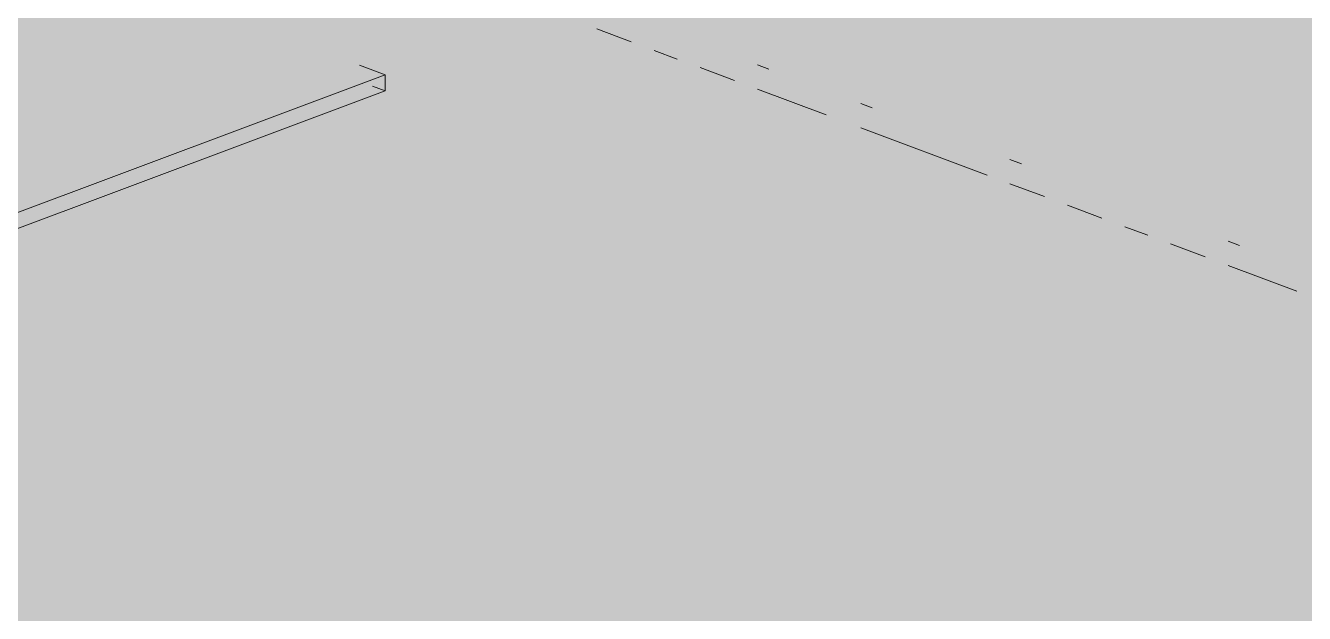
# Paper-space layout '03 3D Building and Roof' of a CAD drawing. Header units: millimetres. Extents: x 5 to 415, y 5 to 292.
# Drawn here: x 109.67 to 116.59, y 63.12 to 66.31 of the extents above; entities that cross this region are included whole.
import ezdxf

# ---------------------------------------------------------------- set-up
doc = ezdxf.new("R2010")
doc.units = ezdxf.units.MM
doc.layers.add('EXISTING', color=7, linetype='Continuous')
doc.layers.add('IMAGES', color=7, linetype='Continuous')

# ---------------------------------------------------------------- blocks, each defined once
blk = doc.blocks.new('SHEET_03')
at = {"layer": 'EXISTING', "color": 250, "lineweight": 9}
for p, q in [((112.9471, 66.2181), (112.7605, 66.288)), ((113.1958, 66.1249), (113.0714, 66.1715)), ((111.4757, 66.0918), (111.6146, 66.0398)), ((113.631, 66.093), (113.6932, 66.0697)), ((104.3865, 63.3321), (111.6146, 66.0398)), ((111.6146, 66.0398), (111.6146, 65.9524)), ((113.5067, 66.0085), (113.3201, 66.0783)), ((111.6146, 65.9524), (111.5451, 65.9784)), ((114.0041, 65.8221), (113.631, 65.9619)), ((104.5734, 63.3148), (111.6146, 65.9524)), ((114.1906, 65.8833), (114.2528, 65.8601)), ((114.8746, 65.496), (114.1906, 65.7522)), ((114.9989, 65.5805), (115.0611, 65.5573)), ((115.1855, 65.3796), (114.9989, 65.4494)), ((115.4964, 65.2631), (115.3098, 65.333)), ((115.7451, 65.1699), (115.6207, 65.2165)), ((116.056, 65.0535), (115.8694, 65.1233)), ((116.1803, 65.138), (116.2425, 65.1147)), ((116.5534, 64.8671), (116.1803, 65.0069))]:
    blk.add_line(p, q, dxfattribs=at)
at = {"layer": 'IMAGES', "color": 7}
for points in [[(110.7464, 66.2286), (110.9178, 66.2286), (110.7464, 66.7429), (110.9178, 66.7429)], [(110.9178, 66.2286), (111.2605, 66.2286), (110.9178, 66.5714), (111.2605, 66.5714)], [(111.4318, 66.2286), (111.6032, 66.2286), (111.4318, 66.5714), (111.6032, 66.5714)], [(108.8614, 66.2286), (110.7464, 66.2286), (108.8614, 66.4), (110.7464, 66.4)], [(111.2605, 66.0571), (111.4318, 66.0571), (111.2605, 66.4), (111.4318, 66.4)], [(111.6032, 66.2286), (111.9459, 66.2286), (111.6032, 66.4), (111.9459, 66.4)], [(111.9459, 66.2286), (112.1173, 66.2286), (111.9459, 66.4), (112.1173, 66.4)], [(112.1173, 66.2286), (112.2887, 66.2286), (112.1173, 66.4), (112.2887, 66.4)], [(112.2887, 66.2286), (112.46, 66.2286), (112.2887, 66.4), (112.46, 66.4)], [(112.46, 66.2286), (112.6314, 66.2286), (112.46, 66.4), (112.6314, 66.4)], [(112.6314, 66.2286), (112.9741, 66.2286), (112.6314, 66.4), (112.9741, 66.4)], [(112.9741, 66.2286), (113.1455, 66.2286), (112.9741, 66.4), (113.1455, 66.4)], [(113.1455, 66.2286), (113.3168, 66.2286), (113.1455, 66.4), (113.3168, 66.4)], [(113.3168, 66.2286), (113.6596, 66.2286), (113.3168, 66.4), (113.6596, 66.4)], [(113.6596, 66.2286), (114.1737, 66.2286), (113.6596, 66.4), (114.1737, 66.4)], [(114.1737, 66.0571), (114.345, 66.0571), (114.1737, 66.4), (114.345, 66.4)], [(114.345, 66.2286), (116.0586, 66.2286), (114.345, 66.4), (116.0586, 66.4)], [(116.0586, 66.2286), (116.4014, 66.2286), (116.0586, 66.4), (116.4014, 66.4)], [(116.4014, 65.3714), (116.5727, 65.3714), (116.4014, 66.4), (116.5727, 66.4)], [(116.5727, 66.2286), (116.9155, 66.2286), (116.5727, 66.4), (116.9155, 66.4)], [(108.5187, 66.0571), (110.0609, 66.0571), (108.5187, 66.2286), (110.0609, 66.2286)], [(110.0609, 66.0571), (110.2323, 66.0571), (110.0609, 66.2286), (110.2323, 66.2286)], [(110.2323, 66.0571), (110.575, 66.0571), (110.2323, 66.2286), (110.575, 66.2286)], [(110.575, 66.0571), (110.7464, 66.0571), (110.575, 66.2286), (110.7464, 66.2286)], [(110.7464, 66.0571), (110.9178, 66.0571), (110.7464, 66.2286), (110.9178, 66.2286)], [(110.9178, 66.0571), (111.0891, 66.0571), (110.9178, 66.2286), (111.0891, 66.2286)], [(111.0891, 66.0571), (111.2605, 66.0571), (111.0891, 66.2286), (111.2605, 66.2286)], [(111.4318, 66.0571), (111.6032, 66.0571), (111.4318, 66.2286), (111.6032, 66.2286)], [(111.6032, 66.0571), (112.1173, 66.0571), (111.6032, 66.2286), (112.1173, 66.2286)], [(112.1173, 66.0571), (112.46, 66.0571), (112.1173, 66.2286), (112.46, 66.2286)], [(112.46, 66.0571), (112.6314, 66.0571), (112.46, 66.2286), (112.6314, 66.2286)], [(112.6314, 66.0571), (112.8027, 66.0571), (112.6314, 66.2286), (112.8027, 66.2286)], [(112.8027, 66.0571), (113.3168, 66.0571), (112.8027, 66.2286), (113.3168, 66.2286)], [(113.3168, 66.0571), (113.4882, 66.0571), (113.3168, 66.2286), (113.4882, 66.2286)], [(113.4882, 66.0571), (113.6596, 66.0571), (113.4882, 66.2286), (113.6596, 66.2286)], [(113.6596, 66.0571), (113.8309, 66.0571), (113.6596, 66.2286), (113.8309, 66.2286)], [(113.8309, 66.0571), (114.0023, 66.0571), (113.8309, 66.2286), (114.0023, 66.2286)], [(114.0023, 66.0571), (114.1737, 66.0571), (114.0023, 66.2286), (114.1737, 66.2286)], [(114.345, 66.0571), (114.5164, 66.0571), (114.345, 66.2286), (114.5164, 66.2286)], [(114.5164, 66.0571), (114.6877, 66.0571), (114.5164, 66.2286), (114.6877, 66.2286)], [(114.6877, 66.0571), (114.8591, 66.0571), (114.6877, 66.2286), (114.8591, 66.2286)], [(114.8591, 66.0571), (116.4014, 66.0571), (114.8591, 66.2286), (116.4014, 66.2286)], [(116.5727, 65.3714), (116.7441, 65.3714), (116.5727, 66.2286), (116.7441, 66.2286)], [(108.0046, 65.8857), (110.0609, 65.8857), (108.0046, 66.0571), (110.0609, 66.0571)], [(110.0609, 65.8857), (110.2323, 65.8857), (110.0609, 66.0571), (110.2323, 66.0571)], [(110.2323, 65.8857), (110.4037, 65.8857), (110.2323, 66.0571), (110.4037, 66.0571)], [(110.4037, 65.8857), (110.575, 65.8857), (110.4037, 66.0571), (110.575, 66.0571)], [(110.575, 65.8857), (110.9178, 65.8857), (110.575, 66.0571), (110.9178, 66.0571)], [(110.9178, 65.8857), (111.0891, 65.8857), (110.9178, 66.0571), (111.0891, 66.0571)], [(111.0891, 65.8857), (111.2605, 65.8857), (111.0891, 66.0571), (111.2605, 66.0571)], [(111.2605, 65.8857), (111.4318, 65.8857), (111.2605, 66.0571), (111.4318, 66.0571)], [(111.4318, 65.8857), (111.6032, 65.8857), (111.4318, 66.0571), (111.6032, 66.0571)], [(111.6032, 65.8857), (111.7746, 65.8857), (111.6032, 66.0571), (111.7746, 66.0571)], [(111.7746, 65.8857), (111.9459, 65.8857), (111.7746, 66.0571), (111.9459, 66.0571)], [(111.9459, 65.8857), (112.6314, 65.8857), (111.9459, 66.0571), (112.6314, 66.0571)], [(112.6314, 65.8857), (112.8027, 65.8857), (112.6314, 66.0571), (112.8027, 66.0571)], [(112.8027, 65.8857), (112.9741, 65.8857), (112.8027, 66.0571), (112.9741, 66.0571)], [(112.9741, 65.8857), (113.3168, 65.8857), (112.9741, 66.0571), (113.3168, 66.0571)], [(113.3168, 65.8857), (113.6596, 65.8857), (113.3168, 66.0571), (113.6596, 66.0571)], [(113.6596, 65.8857), (113.8309, 65.8857), (113.6596, 66.0571), (113.8309, 66.0571)], [(113.8309, 65.8857), (114.0023, 65.8857), (113.8309, 66.0571), (114.0023, 66.0571)], [(114.0023, 65.8857), (114.1737, 65.8857), (114.0023, 66.0571), (114.1737, 66.0571)], [(114.1737, 65.8857), (114.345, 65.8857), (114.1737, 66.0571), (114.345, 66.0571)], [(114.345, 65.8857), (114.5164, 65.8857), (114.345, 66.0571), (114.5164, 66.0571)], [(114.5164, 65.8857), (115.0305, 65.8857), (114.5164, 66.0571), (115.0305, 66.0571)], [(115.0305, 65.8857), (115.2018, 65.8857), (115.0305, 66.0571), (115.2018, 66.0571)], [(115.2018, 65.8857), (116.4014, 65.8857), (115.2018, 66.0571), (116.4014, 66.0571)], [(109.5468, 65.7143), (109.7182, 65.7143), (109.5468, 65.8857), (109.7182, 65.8857)], [(109.7182, 65.7143), (109.8896, 65.7143), (109.7182, 65.8857), (109.8896, 65.8857)], [(109.8896, 65.7143), (110.0609, 65.7143), (109.8896, 65.8857), (110.0609, 65.8857)], [(110.0609, 65.7143), (110.2323, 65.7143), (110.0609, 65.8857), (110.2323, 65.8857)], [(110.2323, 65.7143), (110.4037, 65.7143), (110.2323, 65.8857), (110.4037, 65.8857)], [(110.4037, 65.7143), (110.575, 65.7143), (110.4037, 65.8857), (110.575, 65.8857)], [(110.575, 65.7143), (110.7464, 65.7143), (110.575, 65.8857), (110.7464, 65.8857)], [(110.7464, 65.7143), (110.9178, 65.7143), (110.7464, 65.8857), (110.9178, 65.8857)], [(110.9178, 65.7143), (111.0891, 65.7143), (110.9178, 65.8857), (111.0891, 65.8857)], [(111.0891, 65.7143), (111.2605, 65.7143), (111.0891, 65.8857), (111.2605, 65.8857)], [(111.2605, 65.7143), (111.4318, 65.7143), (111.2605, 65.8857), (111.4318, 65.8857)], [(111.4318, 65.7143), (111.6032, 65.7143), (111.4318, 65.8857), (111.6032, 65.8857)], [(111.6032, 65.7143), (111.7746, 65.7143), (111.6032, 65.8857), (111.7746, 65.8857)], [(111.7746, 65.7143), (111.9459, 65.7143), (111.7746, 65.8857), (111.9459, 65.8857)], [(111.9459, 65.7143), (112.9741, 65.7143), (111.9459, 65.8857), (112.9741, 65.8857)], [(112.9741, 65.7143), (113.3168, 65.7143), (112.9741, 65.8857), (113.3168, 65.8857)], [(113.3168, 65.7143), (113.4882, 65.7143), (113.3168, 65.8857), (113.4882, 65.8857)], [(113.4882, 65.7143), (113.6596, 65.7143), (113.4882, 65.8857), (113.6596, 65.8857)], [(113.6596, 65.7143), (113.8309, 65.7143), (113.6596, 65.8857), (113.8309, 65.8857)], [(113.8309, 65.7143), (114.0023, 65.7143), (113.8309, 65.8857), (114.0023, 65.8857)], [(114.0023, 65.7143), (114.1737, 65.7143), (114.0023, 65.8857), (114.1737, 65.8857)], [(114.1737, 65.7143), (114.345, 65.7143), (114.1737, 65.8857), (114.345, 65.8857)], [(114.345, 65.7143), (114.5164, 65.7143), (114.345, 65.8857), (114.5164, 65.8857)], [(114.5164, 65.7143), (114.8591, 65.7143), (114.5164, 65.8857), (114.8591, 65.8857)], [(114.8591, 65.7143), (115.0305, 65.7143), (114.8591, 65.8857), (115.0305, 65.8857)], [(115.0305, 65.7143), (115.3732, 65.7143), (115.0305, 65.8857), (115.3732, 65.8857)], [(115.3732, 65.7143), (115.7159, 65.7143), (115.3732, 65.8857), (115.7159, 65.8857)], [(115.7159, 65.7143), (116.0586, 65.7143), (115.7159, 65.8857), (116.0586, 65.8857)], [(116.0586, 65.7143), (116.23, 65.7143), (116.0586, 65.8857), (116.23, 65.8857)], [(116.23, 65.7143), (116.4014, 65.7143), (116.23, 65.8857), (116.4014, 65.8857)], [(109.5468, 65.5429), (110.0609, 65.5429), (109.5468, 65.7143), (110.0609, 65.7143)], [(110.0609, 65.5429), (110.2323, 65.5429), (110.0609, 65.7143), (110.2323, 65.7143)], [(110.2323, 65.5429), (110.4037, 65.5429), (110.2323, 65.7143), (110.4037, 65.7143)], [(110.4037, 65.5429), (110.575, 65.5429), (110.4037, 65.7143), (110.575, 65.7143)], [(110.575, 65.5429), (110.9178, 65.5429), (110.575, 65.7143), (110.9178, 65.7143)], [(110.9178, 65.5429), (111.2605, 65.5429), (110.9178, 65.7143), (111.2605, 65.7143)], [(111.2605, 65.5429), (111.4318, 65.5429), (111.2605, 65.7143), (111.4318, 65.7143)], [(111.4318, 65.5429), (111.6032, 65.5429), (111.4318, 65.7143), (111.6032, 65.7143)], [(111.6032, 65.5429), (111.7746, 65.5429), (111.6032, 65.7143), (111.7746, 65.7143)], [(111.7746, 65.5429), (113.4882, 65.5429), (111.7746, 65.7143), (113.4882, 65.7143)], [(113.4882, 65.5429), (113.6596, 65.5429), (113.4882, 65.7143), (113.6596, 65.7143)], [(113.6596, 65.5429), (113.8309, 65.5429), (113.6596, 65.7143), (113.8309, 65.7143)], [(113.8309, 65.5429), (114.1737, 65.5429), (113.8309, 65.7143), (114.1737, 65.7143)], [(114.1737, 65.5429), (114.5164, 65.5429), (114.1737, 65.7143), (114.5164, 65.7143)], [(114.5164, 65.5429), (114.6877, 65.5429), (114.5164, 65.7143), (114.6877, 65.7143)], [(114.6877, 65.5429), (114.8591, 65.5429), (114.6877, 65.7143), (114.8591, 65.7143)], [(114.8591, 65.5429), (115.0305, 65.5429), (114.8591, 65.7143), (115.0305, 65.7143)], [(115.0305, 65.5429), (115.2018, 65.5429), (115.0305, 65.7143), (115.2018, 65.7143)], [(115.2018, 65.5429), (115.7159, 65.5429), (115.2018, 65.7143), (115.7159, 65.7143)], [(115.7159, 65.5429), (115.8873, 65.5429), (115.7159, 65.7143), (115.8873, 65.7143)], [(115.8873, 65.5429), (116.0586, 65.5429), (115.8873, 65.7143), (116.0586, 65.7143)], [(116.0586, 65.5429), (116.23, 65.5429), (116.0586, 65.7143), (116.23, 65.7143)], [(116.23, 65.3714), (116.4014, 65.3714), (116.23, 65.7143), (116.4014, 65.7143)], [(109.5468, 65.3714), (109.7182, 65.3714), (109.5468, 65.5429), (109.7182, 65.5429)], [(109.7182, 65.3714), (109.8896, 65.3714), (109.7182, 65.5429), (109.8896, 65.5429)], [(109.8896, 65.3714), (110.0609, 65.3714), (109.8896, 65.5429), (110.0609, 65.5429)], [(110.0609, 65.3714), (110.2323, 65.3714), (110.0609, 65.5429), (110.2323, 65.5429)], [(110.2323, 65.3714), (110.575, 65.3714), (110.2323, 65.5429), (110.575, 65.5429)], [(110.575, 65.3714), (110.9178, 65.3714), (110.575, 65.5429), (110.9178, 65.5429)], [(110.9178, 65.3714), (111.0891, 65.3714), (110.9178, 65.5429), (111.0891, 65.5429)], [(111.0891, 65.3714), (111.2605, 65.3714), (111.0891, 65.5429), (111.2605, 65.5429)], [(111.2605, 65.3714), (111.4318, 65.3714), (111.2605, 65.5429), (111.4318, 65.5429)], [(111.4318, 65.3714), (113.8309, 65.3714), (111.4318, 65.5429), (113.8309, 65.5429)], [(113.8309, 65.3714), (114.0023, 65.3714), (113.8309, 65.5429), (114.0023, 65.5429)], [(114.0023, 65.3714), (114.1737, 65.3714), (114.0023, 65.5429), (114.1737, 65.5429)], [(114.1737, 65.3714), (114.345, 65.3714), (114.1737, 65.5429), (114.345, 65.5429)], [(114.345, 65.3714), (114.5164, 65.3714), (114.345, 65.5429), (114.5164, 65.5429)], [(114.5164, 65.3714), (114.6877, 65.3714), (114.5164, 65.5429), (114.6877, 65.5429)], [(114.6877, 65.3714), (115.3732, 65.3714), (114.6877, 65.5429), (115.3732, 65.5429)], [(115.3732, 65.3714), (115.7159, 65.3714), (115.3732, 65.5429), (115.7159, 65.5429)], [(115.7159, 65.3714), (116.0586, 65.3714), (115.7159, 65.5429), (116.0586, 65.5429)], [(116.0586, 65.3714), (116.23, 65.3714), (116.0586, 65.5429), (116.23, 65.5429)], [(109.5468, 65.2), (109.7182, 65.2), (109.5468, 65.3714), (109.7182, 65.3714)], [(109.7182, 65.2), (109.8896, 65.2), (109.7182, 65.3714), (109.8896, 65.3714)], [(109.8896, 65.2), (110.0609, 65.2), (109.8896, 65.3714), (110.0609, 65.3714)], [(110.0609, 65.2), (110.4037, 65.2), (110.0609, 65.3714), (110.4037, 65.3714)], [(110.4037, 65.2), (110.575, 65.2), (110.4037, 65.3714), (110.575, 65.3714)], [(110.575, 65.2), (110.9178, 65.2), (110.575, 65.3714), (110.9178, 65.3714)], [(110.9178, 65.2), (114.345, 65.2), (110.9178, 65.3714), (114.345, 65.3714)], [(114.345, 65.2), (114.5164, 65.2), (114.345, 65.3714), (114.5164, 65.3714)], [(114.5164, 65.2), (114.6877, 65.2), (114.5164, 65.3714), (114.6877, 65.3714)], [(114.6877, 65.2), (114.8591, 65.2), (114.6877, 65.3714), (114.8591, 65.3714)], [(114.8591, 65.2), (115.0305, 65.2), (114.8591, 65.3714), (115.0305, 65.3714)], [(115.0305, 65.2), (115.3732, 65.2), (115.0305, 65.3714), (115.3732, 65.3714)], [(115.3732, 65.2), (115.5446, 65.2), (115.3732, 65.3714), (115.5446, 65.3714)], [(115.5446, 65.2), (115.7159, 65.2), (115.5446, 65.3714), (115.7159, 65.3714)], [(115.7159, 65.2), (115.8873, 65.2), (115.7159, 65.3714), (115.8873, 65.3714)], [(115.8873, 65.2), (116.0586, 65.2), (115.8873, 65.3714), (116.0586, 65.3714)], [(116.0586, 65.2), (116.23, 65.2), (116.0586, 65.3714), (116.23, 65.3714)], [(116.23, 65.2), (116.4014, 65.2), (116.23, 65.3714), (116.4014, 65.3714)], [(116.4014, 65.2), (116.7441, 65.2), (116.4014, 65.3714), (116.7441, 65.3714)], [(109.2041, 65.0286), (109.7182, 65.0286), (109.2041, 65.2), (109.7182, 65.2)], [(109.7182, 65.0286), (109.8896, 65.0286), (109.7182, 65.2), (109.8896, 65.2)], [(109.8896, 65.0286), (110.0609, 65.0286), (109.8896, 65.2), (110.0609, 65.2)], [(110.0609, 65.0286), (110.4037, 65.0286), (110.0609, 65.2), (110.4037, 65.2)], [(110.4037, 65.0286), (114.8591, 65.0286), (110.4037, 65.2), (114.8591, 65.2)], [(114.8591, 65.0286), (115.0305, 65.0286), (114.8591, 65.2), (115.0305, 65.2)], [(115.0305, 65.0286), (115.2018, 65.0286), (115.0305, 65.2), (115.2018, 65.2)], [(115.2018, 65.0286), (115.5446, 65.0286), (115.2018, 65.2), (115.5446, 65.2)], [(115.5446, 65.0286), (115.7159, 65.0286), (115.5446, 65.2), (115.7159, 65.2)], [(115.7159, 65.0286), (115.8873, 65.0286), (115.7159, 65.2), (115.8873, 65.2)], [(115.8873, 65.0286), (116.23, 65.0286), (115.8873, 65.2), (116.23, 65.2)], [(116.23, 65.0286), (116.4014, 65.0286), (116.23, 65.2), (116.4014, 65.2)], [(116.4014, 65.0286), (116.5727, 65.0286), (116.4014, 65.2), (116.5727, 65.2)], [(116.5727, 65.0286), (116.9155, 65.0286), (116.5727, 65.2), (116.9155, 65.2)], [(109.5468, 64.8571), (109.7182, 64.8571), (109.5468, 65.0286), (109.7182, 65.0286)], [(109.7182, 64.8571), (110.0609, 64.8571), (109.7182, 65.0286), (110.0609, 65.0286)], [(110.0609, 64.8571), (115.2018, 64.8571), (110.0609, 65.0286), (115.2018, 65.0286)], [(115.2018, 64.8571), (115.5446, 64.8571), (115.2018, 65.0286), (115.5446, 65.0286)], [(115.5446, 64.8571), (115.8873, 64.8571), (115.5446, 65.0286), (115.8873, 65.0286)], [(115.8873, 64.8571), (116.0586, 64.8571), (115.8873, 65.0286), (116.0586, 65.0286)], [(116.0586, 64.8571), (116.23, 64.8571), (116.0586, 65.0286), (116.23, 65.0286)], [(116.23, 64.8571), (116.4014, 64.8571), (116.23, 65.0286), (116.4014, 65.0286)], [(116.4014, 64.6857), (116.5727, 64.6857), (116.4014, 65.0286), (116.5727, 65.0286)], [(116.5727, 64.8571), (116.7441, 64.8571), (116.5727, 65.0286), (116.7441, 65.0286)], [(109.5468, 64.6857), (115.8873, 64.6857), (109.5468, 64.8571), (115.8873, 64.8571)], [(115.8873, 64.6857), (116.0586, 64.6857), (115.8873, 64.8571), (116.0586, 64.8571)], [(116.0586, 64.6857), (116.4014, 64.6857), (116.0586, 64.8571), (116.4014, 64.8571)], [(116.5727, 64.6857), (116.7441, 64.6857), (116.5727, 64.8571), (116.7441, 64.8571)], [(109.0328, 64.5143), (116.4014, 64.5143), (109.0328, 64.6857), (116.4014, 64.6857)], [(116.4014, 64.5143), (116.5727, 64.5143), (116.4014, 64.6857), (116.5727, 64.6857)], [(116.5727, 64.5143), (116.7441, 64.5143), (116.5727, 64.6857), (116.7441, 64.6857)], [(108.69, 64.3429), (116.7441, 64.3429), (108.69, 64.5143), (116.7441, 64.5143)], [(108.1759, 64.1714), (117.2582, 64.1714), (108.1759, 64.3429), (117.2582, 64.3429)], [(107.6619, 64), (117.4296, 64), (107.6619, 64.1714), (117.4296, 64.1714)], [(107.3191, 63.8286), (118.115, 63.8286), (107.3191, 64), (118.115, 64)], [(106.805, 63.6571), (118.6291, 63.6571), (106.805, 63.8286), (118.6291, 63.8286)], [(106.4623, 63.4857), (118.8005, 63.4857), (106.4623, 63.6571), (118.8005, 63.6571)], [(105.9482, 63.3143), (118.115, 63.3143), (105.9482, 63.4857), (118.115, 63.4857)], [(105.4341, 63.1429), (117.7723, 63.1429), (105.4341, 63.3143), (117.7723, 63.3143)], [(105.9482, 62.9714), (117.2582, 62.9714), (105.9482, 63.1429), (117.2582, 63.1429)]]:
    blk.add_solid(points, dxfattribs=at)

psp = doc.layouts.new('03 3D Building and Roof')

# ---------------------------------------------------------------- block references
psp.add_blockref('SHEET_03', (0, 0))

doc.saveas('drawing.dxf')
